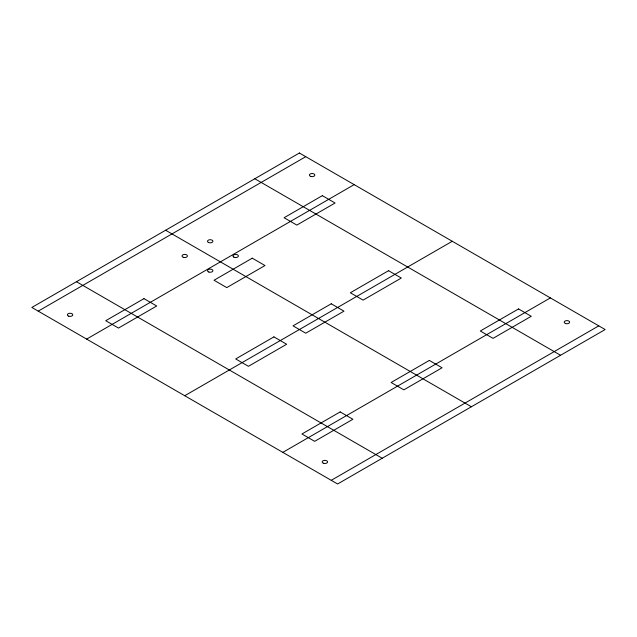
<?xml version="1.0" encoding="UTF-8"?>
<svg xmlns="http://www.w3.org/2000/svg" width="637" height="637" viewBox="0 0 637 637"><rect width="100%" height="100%" fill="white"/><g stroke="black" fill="none" stroke-linecap="round" stroke-linejoin="round"><path stroke-width="0.96" d="M38.22 311.143L305.76 156.678M86.632 339.099L354.172 184.634M184.73 395.728L452.27 241.272M282.828 452.366L550.368 297.901M331.24 480.322L598.78 325.857M254.8 178.75L560.56 355.279M165.62 230.236L471.38 406.764M76.44 281.721L382.2 458.25M299.39 153.007L31.85 307.464L337.61 483.993L605.15 329.536L299.39 153.007M143.962 298.642L105.742 320.706L118.482 328.063L156.702 305.999L143.962 298.642M322.322 195.663L284.102 217.735L296.842 225.084L335.062 203.02L322.322 195.663M252.252 258.184L214.032 280.248L226.772 287.606L264.992 265.541L252.252 258.184M273.91 336.885L235.69 358.957L248.43 366.307L286.65 344.243L273.91 336.885M331.24 303.785L293.02 325.857L305.76 333.215L343.98 311.143L331.24 303.785M388.57 270.693L350.35 292.757L363.09 300.115L401.31 278.043L388.57 270.693M340.158 411.916L301.938 433.98L314.678 441.337L352.898 419.265L340.158 411.916M429.338 360.423L391.118 382.495L403.858 389.844L442.078 367.78L429.338 360.423M518.518 308.937L480.298 331.001L493.038 338.358L531.258 316.294L518.518 308.937M310.776 176.425A2.699 1.561 0 0 0 314.829 175.071A2.699 1.561 0 0 0 310.776 173.718A2.699 1.561 0 0 0 310.776 176.425M565.576 323.532A2.699 1.561 0 0 0 569.629 322.179A2.699 1.561 0 0 0 565.576 320.825A2.699 1.561 0 0 0 565.576 323.532M323.516 463.282A2.699 1.561 0 0 0 327.569 461.929A2.699 1.561 0 0 0 323.516 460.575A2.699 1.561 0 0 0 323.516 463.282M68.716 316.175A2.699 1.561 0 0 0 72.769 314.821A2.699 1.561 0 0 0 68.716 313.468A2.699 1.561 0 0 0 68.716 316.175M208.856 272.039A2.699 1.561 0 0 0 212.909 270.693A2.699 1.561 0 0 0 208.856 269.34A2.699 1.561 0 0 0 208.856 272.039M183.376 257.332A2.699 1.561 0 0 0 187.429 255.978A2.699 1.561 0 0 0 183.376 254.625A2.699 1.561 0 0 0 183.376 257.332M233.779 257.085A2.699 1.561 0 0 0 238.302 256.385A2.699 1.561 0 0 0 234.989 254.474A2.699 1.561 0 0 0 233.779 257.085M208.299 242.371A2.699 1.561 0 0 0 212.822 241.67A2.699 1.561 0 0 0 209.509 239.759A2.699 1.561 0 0 0 208.299 242.371"/></g></svg>
